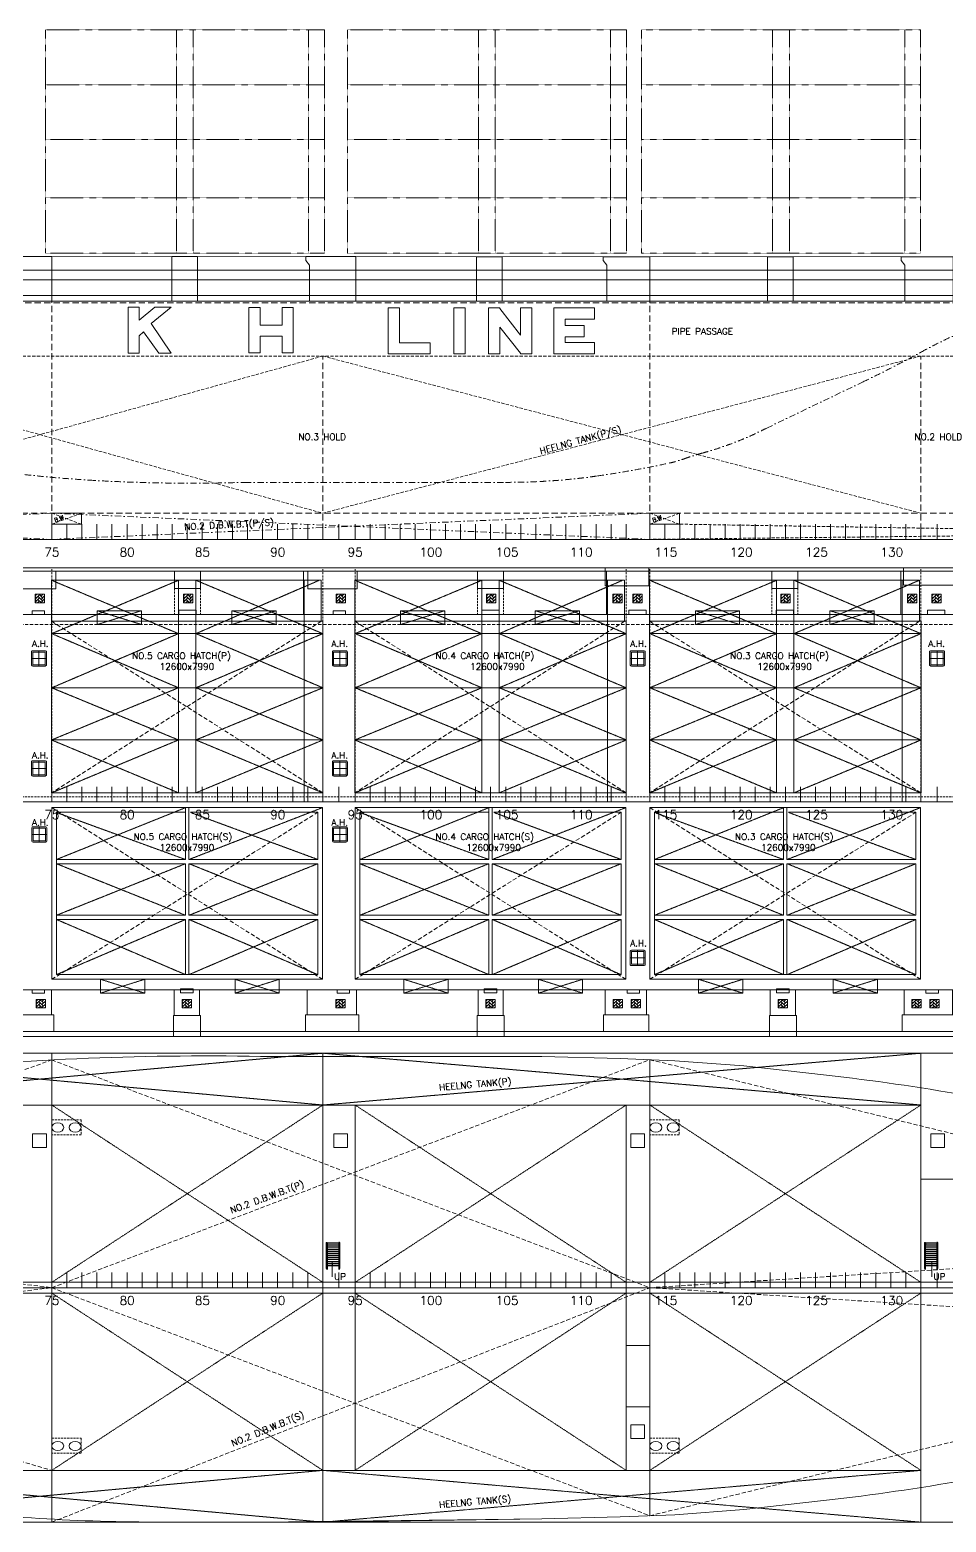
# Model space of a CAD drawing. Header units: inches. Extents: x -1413543 to -1222802, y -662286 to -549720.
# Drawn here: x -1337567 to -1282236, y -662286 to -572161 of the extents above; entities that cross this region are included whole.
import ezdxf

# ---------------------------------------------------------------- set-up
doc = ezdxf.new("R2010")
doc.units = ezdxf.units.IN
doc.header["$MEASUREMENT"] = 0
for name, pattern in [('CENTER', [2, 1.25, -0.25, 0.25, -0.25]), ('CENTER2', [1.125, 0.75, -0.125, 0.125, -0.125]), ('DASHDOTX2', [50.8, 25.4, -12.7, 0, -12.7]), ('HIDDEN', [0.375, 0.25, -0.125]), ('HIDDENX2', [19.05, 12.7, -6.35])]:
    doc.linetypes.add(name, pattern=pattern)
doc.layers.get('0').update_dxf_attribs({"color": 1, "lineweight": 20})
doc.layers.add('LADDER', color=2, linetype='Continuous')
doc.styles.add('Romans', font='romans.shx', dxfattribs={"width": 0.8})
doc.styles.get("Standard").update_dxf_attribs({"font": 'arial.ttf'})
doc.dimstyles.new('Base Scale 1-300.1', dxfattribs={"dimscale": 300, "dimtxt": 2, "dimasz": 2, "dimexe": 1, "dimexo": 1, "dimgap": 0.7, "dimtad": 1, "dimdec": 0, "dimzin": 0, "dimdsep": 46, "dimtxsty": 'Romans', "dimcen": 0, "dimclrd": 256, "dimclre": 256, "dimclrt": 104, "dimadec": 0, "dimazin": 0, "dimtfac": 1, "dimtdec": 0, "dimtmove": 0, "dimatfit": 3, "dimfxl": 0, "dimtolj": 1, "dimtzin": 0, "dimlwd": -1, "dimlwe": -1, "dimarcsym": 0})

# ---------------------------------------------------------------- blocks, each defined once
blk = doc.blocks.new('frame23')
at = {"color": 0, "ltscale": 10}
for points in [[(394391, -60802), (394391, -60098)], [(395091, -60802), (395091, -60098)], [(395791, -60802), (395791, -60098)], [(396491, -60802), (396491, -60098)], [(397191, -60802), (397191, -60098)], [(397891, -60802), (397891, -60098)], [(398591, -60802), (398591, -60098)], [(399291, -60802), (399291, -60098)], [(399991, -60802), (399991, -60098)], [(400691, -60802), (400691, -60098)], [(401391, -60802), (401391, -60098)], [(402091, -60802), (402091, -60098)], [(402791, -60802), (402791, -60098)], [(403491, -60802), (403491, -60098)], [(404191, -60802), (404191, -60098)], [(404891, -60802), (404891, -60098)], [(405591, -60802), (405591, -60098)], [(406291, -60802), (406291, -60098)], [(406991, -60802), (406991, -60098)], [(407741, -60802), (407741, -60098)], [(408491, -60802), (408491, -60098)], [(409191, -60802), (409191, -60098)], [(409891, -60802), (409891, -60098)], [(410591, -60802), (410591, -60098)], [(411291, -60802), (411291, -60098)], [(411991, -60802), (411991, -60098)], [(412691, -60802), (412691, -60098)], [(413391, -60802), (413391, -60098)], [(414091, -60802), (414091, -60098)], [(414791, -60802), (414791, -60098)], [(415491, -60802), (415491, -60098)], [(416191, -60802), (416191, -60098)], [(416891, -60802), (416891, -60098)], [(417591, -60802), (417591, -60098)], [(418291, -60802), (418291, -60098)], [(418991, -60802), (418991, -60098)], [(419691, -60802), (419691, -60098)], [(420391, -60802), (420391, -60098)], [(421091, -60802), (421091, -60098)], [(422191, -60802), (422191, -60098)], [(422891, -60802), (422891, -60098)], [(423591, -60802), (423591, -60098)], [(424291, -60802), (424291, -60098)], [(424991, -60802), (424991, -60098)], [(425691, -60802), (425691, -60098)], [(426391, -60802), (426391, -60098)], [(427091, -60802), (427091, -60098)], [(427791, -60802), (427791, -60098)], [(428491, -60802), (428491, -60098)], [(429191, -60802), (429191, -60098)], [(429891, -60802), (429891, -60098)], [(430591, -60802), (430591, -60098)], [(431291, -60802), (431291, -60098)], [(431991, -60802), (431991, -60098)], [(432691, -60802), (432691, -60098)], [(433391, -60802), (433391, -60098)], [(434091, -60802), (434091, -60098)], [(434791, -60802), (434791, -60098)], [(435541, -60802), (435541, -60098)]]:
    blk.add_lwpolyline(points, dxfattribs=at)
at = {"color": 0}
blk.add_lwpolyline([(334889, -60802), (479991, -60802)], dxfattribs=at)
at = {"color": 0, "ltscale": 10, "char_height": 409.8, "attachment_point": 1}
for s, width, insert in [('\\pt819.59;{\\Fromans|c0;75}', 409.8, (394045, -61192)), ('\\pt819.59;{\\Fromans|c0;80}', 409.8, (397545, -61192)), ('\\pt819.59;{\\Fromans|c0;85}', 409.8, (401045, -61192)), ('\\pt819.59;{\\Fromans|c0;90}', 409.8, (404545, -61192)), ('\\pt819.59;{\\Fromans|c0;95}', 409.8, (408145, -61192)), ('\\pt819.59;{\\Fromans|c0;100}', 409.8, (411487, -61192)), ('\\pt819.59;{\\Fromans|c0;105}', 409.8, (415033, -61192)), ('\\pt819.59;{\\Fromans|c0;110}', 659.67, (418475, -61192)), ('\\pt819.59;{\\Fromans|c0;115}', 680.37, (422415, -61192)), ('\\pt819.59;{\\Fromans|c0;120}', 762.37, (425914, -61192)), ('\\pt819.59;{\\Fromans|c0;125}', 762.37, (429414, -61192)), ('\\pt819.59;{\\Fromans|c0;130}', 762.37, (432914, -61192))]:
    blk.add_mtext_dynamic_manual_height_columns(s, width=width, gutter_width=12.5, heights=[0], dxfattribs=dict(at, insert=insert))
blk = doc.blocks.new('A.H')
at = {"color": 0, "ltscale": 30}
blk.add_lwpolyline([(576096, -106570), (576668, -106570, -0.414214), (576731, -106633), (576731, -107217, -0.414214), (576668, -107280), (576096, -107280, -0.414214), (576033, -107217), (576033, -106633, -0.414214)], format="xyb", close=True, dxfattribs=at)
for points in [[(576033, -106925), (576731, -106925)], [(576382, -106570), (576382, -107280)]]:
    blk.add_lwpolyline(points, dxfattribs=at)
blk.add_lwpolyline([(576092, -106629), (576672, -106629), (576672, -107221), (576092, -107221)], close=True, dxfattribs=at)
blk = doc.blocks.new('la')
at = {"layer": 'LADDER', "color": 0}
for p, q in [((603666, -140325, 3270), (603666, -141543, 1014)), ((603666, -140325, 3270), (603698, -140325, 3270)), ((603698, -140325, 3270), (603698, -141543, 197)), ((604266, -140362, 3270), (603698, -140362, 3270)), ((604266, -140362, 3270), (603698, -140362, 3270)), ((604266, -140458, 3270), (603698, -140458, 3270)), ((604266, -140553, 4326), (603698, -140553, 4326)), ((604266, -140648, 4326), (603698, -140648, 4326)), ((604266, -140744, 3270), (603698, -140744, 3270)), ((604266, -141543, 1014), (604266, -140325, 3270)), ((604266, -140325, 3270), (604298, -140325, 3270)), ((604298, -141543, 1014), (604298, -140325, 3270)), ((604266, -140839, 3270), (603698, -140839, 3270)), ((604266, -140934, 1733), (603698, -140934, 1733)), ((604266, -141030, 3270), (603698, -141030, 3270)), ((604266, -141125, 3270), (603698, -141125, 3270)), ((604266, -141220, 5580), (603698, -141220, 5580)), ((604266, -141316, 5871), (603698, -141316, 5871)), ((604266, -141411, 5871), (603698, -141411, 5871)), ((603666, -141543, 1014), (603698, -141543, 1014)), ((604266, -141543, 1014), (604298, -141543, 1014))]:
    blk.add_line(p, q, dxfattribs=at)
at = {"layer": 'LADDER', "color": 0, "lineweight": 20}
for p, q in [((603668, -141481, 3270), (603668, -140428, 3270)), ((603696, -141481, 3270), (603695, -140428, 3270)), ((604268, -141481, 3270), (604268, -140428, 3270)), ((604295, -141481, 3270), (604296, -140428, 3270))]:
    blk.add_line(p, q, dxfattribs=at)
at = {"layer": 'LADDER', "color": 0, "linetype": 'CENTER', "ltscale": 0.5}
for p, q in [((603682, -140415, 3270), (603682, -141509, 3270)), ((604282, -140415, 3270), (604282, -141509, 3270))]:
    blk.add_line(p, q, dxfattribs=at)
at = {"layer": 'LADDER', "color": 0}
for points, elevation in [([(603687, -140332), (603713, -140332), (603713, -140408), (603687, -140408)], 3270), ([(603698, -140346), (603703, -140346), (603703, -140393), (603698, -140393)], 3270), ([(604276, -140332), (604251, -140332), (604251, -140408), (604276, -140408)], 3270), ([(604266, -140346), (604261, -140346), (604261, -140393), (604266, -140393)], 3270), ([(603707, -141482), (603698, -141482), (603698, -141588), (603707, -141588)], 1014), ([(604257, -141482), (604266, -141482), (604266, -141588), (604257, -141588)], 1014)]:
    blk.add_lwpolyline(points, close=True, dxfattribs=dict(at, elevation=elevation))
at = {"layer": 'LADDER', "color": 0, "linetype": 'HIDDEN', "ltscale": 0.5}
for centre in [(603682, -140999, 3270), (604282, -140999, 3270)]:
    blk.add_circle(centre, 13.6, dxfattribs=at)
at = {"layer": 'LADDER', "color": 0, "lineweight": 20}
for centre, start, end in [((603682, -140428, 3270), 0, 180.00311), ((604282, -140428, 3270), 359.99689, 180), ((603682, -141481, 3270), 179.99437, 359.99437), ((604282, -141481, 3270), 180.00563, 0.00563)]:
    blk.add_arc(centre, 13.6, start, end, dxfattribs=at)
at = {"layer": 'LADDER', "color": 0, "linetype": 'HIDDEN', "ltscale": 0.5}
for centre, start, end in [((603682, -140428, 3270), 180.00087, 354.11477), ((604282, -140428, 3270), 185.88523, 359.99913), ((603682, -141479, 3270), 5.88523, 179.99913), ((604282, -141479, 3270), 0.00087, 174.11477)]:
    blk.add_arc(centre, 13.6, start, end, dxfattribs=at)

msp = doc.modelspace()

# ---------------------------------------------------------------- hatches: boundary and pattern name
at = {"ltscale": 30}
h = msp.add_hatch(dxfattribs=at)
h.set_pattern_fill('AR-HBONE', color=0, scale=1.297565)
h.set_pattern_definition([(45, (-2075938.2, -446402.82), (2e-14, 186.439404), [395.4977, -131.83257]), (135, (-2075844.99, -446309.6), (2e-14, 186.439404), [395.4977, -131.83257])])
h.paths.add_polyline_path([(-1336681, -606251), (-1337246, -606251), (-1337246, -606760), (-1336681, -606760)])
h = msp.add_hatch(dxfattribs=at)
h.set_pattern_fill('AR-HBONE', color=0, scale=1.297565)
h.set_pattern_definition([(45, (-2066982.22, -446402.82), (2e-14, 186.439404), [395.4977, -131.83257]), (135, (-2066889, -446309.6), (2e-14, 186.439404), [395.4977, -131.83257])])
h.paths.add_polyline_path([(-1327725, -606251), (-1328290, -606251), (-1328290, -606760), (-1327725, -606760)])
h = msp.add_hatch(dxfattribs=at)
h.set_pattern_fill('AR-HBONE', color=0, scale=1.297565)
h.set_pattern_definition([(45, (-2057766.48, -446402.82), (2e-14, 186.439404), [395.4977, -131.83257]), (135, (-2057673.26, -446309.6), (2e-14, 186.439404), [395.4977, -131.83257])])
h.paths.add_polyline_path([(-1318509, -606251), (-1319074, -606251), (-1319074, -606760), (-1318509, -606760)])
h = msp.add_hatch(dxfattribs=at)
h.set_pattern_fill('AR-HBONE', color=0, scale=1.297565)
h.set_pattern_definition([(45, (-2048686.56, -446402.82), (2e-14, 186.439404), [395.4977, -131.83257]), (135, (-2048593.34, -446309.6), (2e-14, 186.439404), [395.4977, -131.83257])])
h.paths.add_polyline_path([(-1309429, -606251), (-1309994, -606251), (-1309994, -606760), (-1309429, -606760)])
h = msp.add_hatch(dxfattribs=at)
h.set_pattern_fill('AR-HBONE', color=0, scale=1.297565)
h.set_pattern_definition([(45, (-2041048.63, -446402.82), (2e-14, 186.439404), [395.4977, -131.83257]), (135, (-2040955.41, -446309.6), (2e-14, 186.439404), [395.4977, -131.83257])])
h.paths.add_polyline_path([(-1301791, -606251), (-1302356, -606251), (-1302356, -606760), (-1301791, -606760)])
h = msp.add_hatch(dxfattribs=at)
h.set_pattern_fill('AR-HBONE', color=0, scale=1.297565)
h.set_pattern_definition([(45, (-2039841.35, -446402.82), (2e-14, 186.439404), [395.4977, -131.83257]), (135, (-2039748.13, -446309.6), (2e-14, 186.439404), [395.4977, -131.83257])])
h.paths.add_polyline_path([(-1300584, -606251), (-1301149, -606251), (-1301149, -606760), (-1300584, -606760)])
h = msp.add_hatch(dxfattribs=at)
h.set_pattern_fill('AR-HBONE', color=0, scale=1.297565)
h.set_pattern_definition([(45, (-2030909.93, -446402.82), (2e-14, 186.439404), [395.4977, -131.83257]), (135, (-2030816.7, -446309.6), (2e-14, 186.439404), [395.4977, -131.83257])])
h.paths.add_polyline_path([(-1291652, -606251), (-1292217, -606251), (-1292217, -606760), (-1291652, -606760)])
h = msp.add_hatch(dxfattribs=at)
h.set_pattern_fill('AR-HBONE', color=0, scale=1.297565)
h.set_pattern_definition([(45, (-2023272, -446402.82), (2e-14, 186.439404), [395.4977, -131.83257]), (135, (-2023178.78, -446309.6), (2e-14, 186.439404), [395.4977, -131.83257])])
h.paths.add_polyline_path([(-1284014, -606251), (-1284579, -606251), (-1284579, -606760), (-1284014, -606760)])
h = msp.add_hatch(dxfattribs=at)
h.set_pattern_fill('AR-HBONE', color=0, scale=1.297565)
h.set_pattern_definition([(45, (-2021796.62, -446402.82), (2e-14, 186.439404), [395.4977, -131.83257]), (135, (-2021703.4, -446309.6), (2e-14, 186.439404), [395.4977, -131.83257])])
h.paths.add_polyline_path([(-1282539, -606251), (-1283104, -606251), (-1283104, -606760), (-1282539, -606760)])
h = msp.add_hatch(dxfattribs=at)
h.set_pattern_fill('AR-HBONE', color=0, scale=1.297565)
h.set_pattern_definition([(45, (-2075884.71, -470873.06), (2e-14, 186.439404), [395.4977, -131.83257]), (135, (-2075791.49, -470779.84), (2e-14, 186.439404), [395.4977, -131.83257])])
h.paths.add_polyline_path([(-1336627, -630721), (-1337192, -630721), (-1337192, -631230), (-1336627, -631230)])
h = msp.add_hatch(dxfattribs=at)
h.set_pattern_fill('AR-HBONE', color=0, scale=1.297565)
h.set_pattern_definition([(45, (-2067067.57, -470873.06), (2e-14, 186.439404), [395.4977, -131.83257]), (135, (-2066974.35, -470779.84), (2e-14, 186.439404), [395.4977, -131.83257])])
h.paths.add_polyline_path([(-1327810, -630721), (-1328375, -630721), (-1328375, -631230), (-1327810, -631230)])
h = msp.add_hatch(dxfattribs=at)
h.set_pattern_fill('AR-HBONE', color=0, scale=1.297565)
h.set_pattern_definition([(45, (-2057783.51, -470873.06), (2e-14, 186.439404), [395.4977, -131.83257]), (135, (-2057690.29, -470779.84), (2e-14, 186.439404), [395.4977, -131.83257])])
h.paths.add_polyline_path([(-1318526, -630721), (-1319091, -630721), (-1319091, -631230), (-1318526, -631230)])
h = msp.add_hatch(dxfattribs=at)
h.set_pattern_fill('AR-HBONE', color=0, scale=1.297565)
h.set_pattern_definition([(45, (-2048724.17, -470873.06), (2e-14, 186.439404), [395.4977, -131.83257]), (135, (-2048630.95, -470779.84), (2e-14, 186.439404), [395.4977, -131.83257])])
h.paths.add_polyline_path([(-1309467, -630721), (-1310032, -630721), (-1310032, -631230), (-1309467, -631230)])
h = msp.add_hatch(dxfattribs=at)
h.set_pattern_fill('AR-HBONE', color=0, scale=1.297565)
h.set_pattern_definition([(45, (-2041037.02, -470873.06), (2e-14, 186.439404), [395.4977, -131.83257]), (135, (-2040943.8, -470779.84), (2e-14, 186.439404), [395.4977, -131.83257])])
h.paths.add_polyline_path([(-1301779, -630721), (-1302344, -630721), (-1302344, -631230), (-1301779, -631230)])
h = msp.add_hatch(dxfattribs=at)
h.set_pattern_fill('AR-HBONE', color=0, scale=1.297565)
h.set_pattern_definition([(45, (-2039951.29, -470873.06), (2e-14, 186.439404), [395.4977, -131.83257]), (135, (-2039858.07, -470779.84), (2e-14, 186.439404), [395.4977, -131.83257])])
h.paths.add_polyline_path([(-1300694, -630721), (-1301259, -630721), (-1301259, -631230), (-1300694, -631230)])
h = msp.add_hatch(dxfattribs=at)
h.set_pattern_fill('AR-HBONE', color=0, scale=1.297565)
h.set_pattern_definition([(45, (-2031077.32, -470873.06), (2e-14, 186.439404), [395.4977, -131.83257]), (135, (-2030984.1, -470779.84), (2e-14, 186.439404), [395.4977, -131.83257])])
h.paths.add_polyline_path([(-1291820, -630721), (-1292385, -630721), (-1292385, -631230), (-1291820, -631230)])
h = msp.add_hatch(dxfattribs=at)
h.set_pattern_fill('AR-HBONE', color=0, scale=1.297565)
h.set_pattern_definition([(45, (-2022996.96, -470873.06), (2e-14, 186.439404), [395.4977, -131.83257]), (135, (-2022903.74, -470779.84), (2e-14, 186.439404), [395.4977, -131.83257])])
h.paths.add_polyline_path([(-1283739, -630721), (-1284304, -630721), (-1284304, -631230), (-1283739, -631230)])
h = msp.add_hatch(dxfattribs=at)
h.set_pattern_fill('AR-HBONE', color=0, scale=1.297565)
h.set_pattern_definition([(45, (-2021911.22, -470873.06), (2e-14, 186.439404), [395.4977, -131.83257]), (135, (-2021818, -470779.84), (2e-14, 186.439404), [395.4977, -131.83257])])
h.paths.add_polyline_path([(-1282654, -630721), (-1283219, -630721), (-1283219, -631230), (-1282654, -631230)])

# ---------------------------------------------------------------- linework, layer by layer
at = {"color": 0, "linetype": 'CENTER', "ltscale": 10}
for points in [[(-1319779, -585657), (-1319779, -572161), (-1336630, -572161), (-1336630, -585657)], [(-1301542, -585657), (-1301542, -572161), (-1318393, -572161), (-1318393, -585657)], [(-1283783, -585657), (-1283783, -572161), (-1300634, -572161), (-1300634, -585657)]]:
    msp.add_lwpolyline(points, close=True, dxfattribs=at)
for points in [[(-1328714, -585657), (-1328714, -572161)], [(-1327697, -585657), (-1327697, -572161)], [(-1320735, -585657), (-1320735, -572161)], [(-1310476, -585657), (-1310476, -572161)], [(-1309460, -585657), (-1309460, -572161)], [(-1302497, -585657), (-1302497, -572161)], [(-1292717, -585657), (-1292717, -572161)], [(-1291700, -585657), (-1291700, -572161)], [(-1284738, -585657), (-1284738, -572161)], [(-1319779, -575488), (-1336630, -575488)], [(-1301542, -575488), (-1318393, -575488)], [(-1283783, -575488), (-1300634, -575488)], [(-1336630, -578778), (-1319779, -578778)], [(-1318393, -578778), (-1301542, -578778)], [(-1300634, -578778), (-1283783, -578778)], [(-1336630, -582316), (-1319779, -582316)], [(-1318393, -582316), (-1301542, -582316)], [(-1300634, -582316), (-1283783, -582316)]]:
    msp.add_lwpolyline(points, dxfattribs=at)
at = {"color": 0, "ltscale": 30}
for points in [[(-1258257, -585874), (-1246178, -582008), (-1238298, -581661), (-1236850, -580452), (-1227781, -580021), (-1231714, -586072, 0.010628), (-1232902, -587987, 0.082472), (-1233451, -589405, 0.016764), (-1233617, -590364), (-1233617, -592654, 0.197986), (-1233425, -593118, 0.074073), (-1232759, -593616, 0.077283), (-1231284, -594136, -0.011336), (-1229913, -594424, -0.102839), (-1228549, -595058, -0.139936), (-1227921, -595878, -0.086245), (-1227758, -596675, -0.07972), (-1227985, -598432, -0.032209), (-1228422, -599624, -0.10025), (-1229488, -601129, -0.047003), (-1230655, -602036, -0.137496), (-1233617, -602931), (-1394703, -602931)], [(-1370847, -587253), (-1275630, -587253), (-1274494, -586679), (-1274493, -586158, -0.393216), (-1274194, -585870), (-1258257, -585874)], [(-1246088, -631376), (-1258070, -631995), (-1261636, -632537), (-1264864, -632947), (-1264991, -632947), (-1383635, -632947, -0.029943), (-1393912, -631927, -0.028919), (-1400690, -630435), (-1408334, -628283), (-1408334, -618760), (-1408334, -609013), (-1406184, -608395, -0.013344), (-1398638, -606441, -0.021418), (-1391487, -605111, -0.033683), (-1385391, -604660), (-1264991, -604660), (-1261636, -605071), (-1258070, -605612), (-1246088, -606232)], [(-1372850, -618760), (-1372850, -607873, -0.414214), (-1372456, -607479), (-1372363, -607479), (-1265864, -607479, -0.414214), (-1265470, -607873), (-1265470, -611383, 0.414214), (-1264048, -612805), (-1248227, -612805, -0.414214), (-1247833, -613199), (-1247833, -617495), (-1247745, -618001), (-1247745, -618804)], [(-1372850, -618760), (-1372850, -629735, 0.414214), (-1372456, -630129), (-1265864, -630129, 0.414214), (-1265470, -629735), (-1265470, -626224, -0.414214), (-1264048, -624803), (-1248227, -624803, 0.414214), (-1247833, -624408), (-1247833, -620113), (-1247745, -619607), (-1247745, -618804)], [(-1394703, -646929), (-1388684, -645877, 0.014077), (-1385348, -645197, 0.004003), (-1378713, -643592, 0.042004), (-1375014, -642328), (-1373317, -642328), (-1369565, -641166, 0.006051), (-1359148, -637802, -0.037092), (-1353207, -636284, -0.00988), (-1345783, -635113, -0.030482), (-1323640, -634157, -0.484955)], [(-1323640, -634157), (-1306650, -634157), (-1301927, -634281), (-1298615, -634417), (-1294455, -634737), (-1289460, -635293, -0.016501), (-1281132, -636499, -0.018587), (-1269506, -639026, -0.005369), (-1265444, -640115, -0.005369)], [(-1394703, -649322), (-1388684, -650374, -0.014077), (-1385348, -651054, -0.004003), (-1378713, -652660, -0.042004), (-1375014, -653924), (-1373317, -653924), (-1369565, -655085, -0.006051), (-1359148, -658449, 0.037092), (-1353207, -659968, 0.00988), (-1345783, -661138, 0.034761), (-1330978, -662269, 0.484955)], [(-1323649, -662286), (-1306650, -662094), (-1301927, -661970), (-1298615, -661834), (-1294455, -661514), (-1289460, -660958, 0.016501), (-1281132, -659752, 0.018587), (-1269506, -657225, 0.005369), (-1265444, -656137, 0.005369)], [(-1319876, -662286), (-1306650, -662094), (-1301927, -661970), (-1298615, -661834), (-1294455, -661514), (-1289460, -660958, 0.016501), (-1281132, -659752, 0.018587), (-1269506, -657225, 0.005369), (-1265444, -656137, 0.005369)]]:
    msp.add_lwpolyline(points, format="xyb", dxfattribs=at)
for points in [[(-1373520, -586678), (-1274494, -586679)], [(-1372179, -585843), (-1258257, -585874)], [(-1336245, -588544), (-1336244, -585853), (-1338952, -585852), (-1338952, -586092), (-1338730, -586373), (-1338730, -588544)], [(-1317876, -588544), (-1317876, -585858), (-1320895, -585857), (-1320895, -586092), (-1320672, -586373), (-1320672, -588544)], [(-1300130, -588544), (-1300129, -585863), (-1302949, -585862), (-1302949, -586092), (-1302726, -586373), (-1302726, -588544)], [(-1281817, -588544), (-1281816, -585863), (-1284950, -585862), (-1284950, -586092), (-1284728, -586373), (-1284728, -588544)], [(-1370313, -588544), (-1371321, -588195), (-1276552, -588195), (-1277197, -588544), (-1370313, -588544)], [(-1331624, -588902), (-1331624, -591695), (-1330958, -591695), (-1330958, -590650), (-1330709, -590393), (-1329779, -591695), (-1329028, -591695), (-1330235, -589904), (-1329028, -588903), (-1330025, -588903), (-1330958, -589694), (-1330958, -588902), (-1331624, -588902)], [(-1321049, -607479), (-1321049, -604843)], [(-1302753, -607479), (-1302753, -604843)], [(-1284977, -607479), (-1284977, -604843)], [(-1410223, -618787), (-1225777, -618787)], [(-1410223, -618787), (-1225787, -618787)], [(-1328165, -622268), (-1328165, -619134)], [(-1327962, -622268), (-1327962, -619134)], [(-1309848, -622268), (-1309848, -619134)], [(-1309645, -622268), (-1309645, -619134)], [(-1292051, -622268), (-1292051, -619134)], [(-1291848, -622268), (-1291848, -619134)], [(-1320175, -625887), (-1320175, -629221), (-1335964, -629221), (-1335964, -619414), (-1328165, -619414)], [(-1327867, -619414), (-1320175, -619414), (-1320175, -622268)], [(-1301858, -625887), (-1301858, -629221), (-1317647, -629221), (-1317647, -619414), (-1309848, -619414)], [(-1309550, -619414), (-1301858, -619414), (-1301858, -622268)], [(-1284061, -625887), (-1284061, -629221), (-1299850, -629221), (-1299850, -619414), (-1292051, -619414)], [(-1291752, -619414), (-1284061, -619414), (-1284061, -622268)], [(-1335964, -622268), (-1328165, -622268)], [(-1335964, -622519), (-1328165, -622519)], [(-1328165, -625637), (-1328165, -622519)], [(-1327962, -622268), (-1320175, -622268)], [(-1327962, -622519), (-1320175, -622519)], [(-1327962, -625637), (-1327962, -622519)], [(-1320175, -622519), (-1320175, -625637)], [(-1317647, -622268), (-1309848, -622268)], [(-1317647, -622519), (-1309848, -622519)], [(-1309848, -625637), (-1309848, -622519)], [(-1309645, -622268), (-1301858, -622268)], [(-1309645, -622519), (-1301858, -622519)], [(-1309645, -625637), (-1309645, -622519)], [(-1301858, -622519), (-1301858, -625637)], [(-1299850, -622268), (-1292051, -622268)], [(-1299850, -622519), (-1292051, -622519)], [(-1292051, -625637), (-1292051, -622519)], [(-1291848, -622268), (-1284061, -622268)], [(-1291848, -622519), (-1284061, -622519)], [(-1291848, -625637), (-1291848, -622519)], [(-1284061, -622519), (-1284061, -625637)], [(-1335964, -625637), (-1328165, -625637)], [(-1335964, -625887), (-1328165, -625887)], [(-1328165, -629221), (-1328165, -625887)], [(-1327962, -625637), (-1320175, -625637)], [(-1327962, -625887), (-1320175, -625887)], [(-1327962, -629221), (-1327962, -625887)], [(-1317647, -625637), (-1309848, -625637)], [(-1317647, -625887), (-1309848, -625887)], [(-1309848, -629221), (-1309848, -625887)], [(-1309645, -625637), (-1301858, -625637)], [(-1309645, -625887), (-1301858, -625887)], [(-1309645, -629221), (-1309645, -625887)], [(-1299850, -625637), (-1292051, -625637)], [(-1299850, -625887), (-1292051, -625887)], [(-1292051, -629221), (-1292051, -625887)], [(-1291848, -625637), (-1284061, -625637)], [(-1291848, -625887), (-1284061, -625887)], [(-1291848, -629221), (-1291848, -625887)], [(-1328845, -631678), (-1328845, -630129)], [(-1327325, -631678), (-1327325, -630129)], [(-1310501, -631678), (-1310501, -630129)], [(-1308982, -631678), (-1308982, -630129)], [(-1292854, -631678), (-1292854, -630129)], [(-1291335, -631678), (-1291335, -630129)], [(-1376159, -632650), (-1373090, -632650), (-1373090, -631662), (-1372359, -631662), (-1372359, -632650), (-1274450, -632650), (-1274450, -631538), (-1272818, -631538), (-1272818, -632632)], [(-1327269, -631678), (-1327269, -632947), (-1328900, -632947), (-1328900, -631678)], [(-1328900, -631678), (-1327269, -631678)], [(-1308926, -631678), (-1308926, -632947), (-1310557, -632947), (-1310557, -631678)], [(-1310557, -631678), (-1308926, -631678)], [(-1291279, -631678), (-1291279, -632947), (-1292910, -632947), (-1292910, -631678)], [(-1292910, -631678), (-1291279, -631678)], [(-1283761, -641575), (-1265444, -641575)], [(-1301559, -651622), (-1300130, -651622)], [(-1301559, -655326), (-1300130, -655326)], [(-1372359, -659158), (-1283761, -659158)]]:
    msp.add_lwpolyline(points, dxfattribs=at)
at = {"color": 0, "linetype": 'DASHDOTX2', "ltscale": 15}
msp.add_lwpolyline([(-1341648, -598493, 0.026307), (-1333969, -599357, 0.022761), (-1324586, -599489), (-1308854, -599489, 0.012229), (-1306767, -599438, 0.023644), (-1303284, -599102, 0.017109), (-1298940, -598322, 0.034042), (-1298067, -598071, -0.020984), (-1296972, -597725, 0.052995), (-1293073, -596212), (-1287239, -593414, 0.013982), (-1283610, -591547, -0.049288), (-1279188, -589653, -0.016741), (-1269503, -586944, 0.019058), (-1266321, -586038, 0.211588), (-1266136, -585872, -1.387479)], format="xyb", dxfattribs=at)
at = {"color": 0, "ltscale": 30}
for points in [[(-1328986, -588544), (-1328986, -585855), (-1327437, -585855), (-1327437, -588544)], [(-1310600, -588544), (-1310600, -585860), (-1309052, -585860), (-1309052, -588544)], [(-1293016, -588544), (-1293016, -585865), (-1291468, -585865), (-1291468, -588544)], [(-1323661, -590669), (-1322336, -590669), (-1322336, -591673), (-1321663, -591673), (-1321663, -588921), (-1322336, -588921), (-1322336, -589997), (-1323661, -589997), (-1323661, -588921), (-1324334, -588921), (-1324334, -591673), (-1323661, -591673)], [(-1315938, -591721), (-1315938, -591721), (-1313389, -591721), (-1313389, -591060), (-1315254, -591060), (-1315254, -588952), (-1315938, -588952), (-1315938, -591721)], [(-1311273, -591721), (-1311273, -588952), (-1311957, -588952), (-1311957, -591721), (-1311957, -591721)], [(-1309191, -590107), (-1307941, -591695), (-1307941, -591695), (-1307941, -591721), (-1307941, -591721), (-1307257, -591721), (-1307257, -588952), (-1307941, -588952), (-1307941, -590593), (-1309191, -588999), (-1309191, -588952), (-1309875, -588952), (-1309875, -591721), (-1309875, -591721), (-1309191, -591721)], [(-1305244, -589636), (-1305244, -590015), (-1304086, -590015), (-1304086, -590699), (-1304086, -590699), (-1305244, -590699), (-1305244, -591037), (-1303476, -591037), (-1303476, -591037), (-1303476, -591721), (-1305244, -591721), (-1305927, -591721), (-1305927, -591721), (-1305927, -588952), (-1305244, -588952), (-1303476, -588952), (-1303476, -589636), (-1303476, -589636)], [(-1336245, -601352), (-1334443, -601352), (-1334443, -602017), (-1336245, -602017)], [(-1300130, -601352), (-1298328, -601352), (-1298328, -602017), (-1300130, -602017)], [(-1302819, -604660), (-1300192, -604660), (-1300192, -605746), (-1302819, -605746)], [(-1281756, -604660), (-1284806, -604660), (-1284806, -605695), (-1281756, -605695)], [(-1338977, -604843), (-1336001, -604843), (-1336001, -605914), (-1338977, -605914)], [(-1336255, -607872), (-1319968, -607873), (-1319968, -605403), (-1336255, -605403)], [(-1328835, -604843), (-1327261, -604843), (-1327261, -605898), (-1328835, -605898)], [(-1320782, -604843), (-1317807, -604843), (-1317807, -605914), (-1320782, -605914)], [(-1317938, -607872), (-1301651, -607873), (-1301651, -605403), (-1317938, -605403)], [(-1310539, -604843), (-1308965, -604843), (-1308965, -605898), (-1310539, -605898)], [(-1300141, -607872), (-1283853, -607873), (-1283853, -605403), (-1300141, -605403)], [(-1292762, -604843), (-1291188, -604843), (-1291188, -605898), (-1292762, -605898)], [(-1337246, -606251), (-1336681, -606251), (-1336681, -606760), (-1337246, -606760)], [(-1328290, -606251), (-1327725, -606251), (-1327725, -606760), (-1328290, -606760)], [(-1319074, -606251), (-1318509, -606251), (-1318509, -606760), (-1319074, -606760)], [(-1309994, -606251), (-1309429, -606251), (-1309429, -606760), (-1309994, -606760)], [(-1302356, -606251), (-1301791, -606251), (-1301791, -606760), (-1302356, -606760)], [(-1301149, -606251), (-1300584, -606251), (-1300584, -606760), (-1301149, -606760)], [(-1292217, -606251), (-1291652, -606251), (-1291652, -606760), (-1292217, -606760)], [(-1284579, -606251), (-1284014, -606251), (-1284014, -606760), (-1284579, -606760)], [(-1283104, -606251), (-1282539, -606251), (-1282539, -606760), (-1283104, -606760)], [(-1337431, -607479), (-1336682, -607479), (-1336682, -607241), (-1337431, -607241)], [(-1333496, -608075), (-1330827, -608075), (-1330827, -607242), (-1333496, -607242)], [(-1328573, -607479), (-1327522, -607479), (-1327522, -607209), (-1328573, -607209)], [(-1325367, -608075), (-1322698, -608075), (-1322698, -607242), (-1325367, -607242)], [(-1319259, -607479), (-1318510, -607479), (-1318510, -607241), (-1319259, -607241)], [(-1315179, -608075), (-1312510, -608075), (-1312510, -607242), (-1315179, -607242)], [(-1310278, -607479), (-1309226, -607479), (-1309226, -607209), (-1310278, -607209)], [(-1307050, -608075), (-1304381, -608075), (-1304381, -607242), (-1307050, -607242)], [(-1301392, -607479), (-1300341, -607479), (-1300341, -607209), (-1301392, -607209)], [(-1297381, -608075), (-1294712, -608075), (-1294712, -607242), (-1297381, -607242)], [(-1292501, -607479), (-1291450, -607479), (-1291450, -607209), (-1292501, -607209)], [(-1289252, -608075), (-1286584, -608075), (-1286584, -607242), (-1289252, -607242)], [(-1283362, -607479), (-1282311, -607479), (-1282311, -607209), (-1283362, -607209)], [(-1336255, -607873), (-1319866, -607873), (-1319866, -618241), (-1336255, -618241)], [(-1317938, -607873), (-1301549, -607873), (-1301549, -618241), (-1317938, -618241)], [(-1300140, -607873), (-1283751, -607873), (-1283751, -618241), (-1300140, -618241)], [(-1336245, -619134), (-1319895, -619134), (-1319895, -629502), (-1336245, -629502)], [(-1317927, -619134), (-1301578, -619134), (-1301578, -629502), (-1317927, -629502)], [(-1300130, -619134), (-1283781, -619134), (-1283781, -629502), (-1300130, -629502)], [(-1333301, -630334), (-1330632, -630334), (-1330632, -629502), (-1333301, -629502)], [(-1325172, -630334), (-1322503, -630334), (-1322503, -629502), (-1325172, -629502)], [(-1314984, -630334), (-1312315, -630334), (-1312315, -629502), (-1314984, -629502)], [(-1306855, -630334), (-1304186, -630334), (-1304186, -629502), (-1306855, -629502)], [(-1297186, -630334), (-1294517, -630334), (-1294517, -629502), (-1297186, -629502)], [(-1289057, -630334), (-1286389, -630334), (-1286389, -629502), (-1289057, -629502)], [(-1338752, -631657), (-1336263, -631657), (-1336263, -630129), (-1338752, -630129)], [(-1337433, -630129), (-1336677, -630129), (-1336677, -630336), (-1337433, -630336)], [(-1337192, -630721), (-1336627, -630721), (-1336627, -631230), (-1337192, -631230)], [(-1328480, -630071), (-1327705, -630071), (-1327705, -630323), (-1328480, -630323)], [(-1328375, -630721), (-1327810, -630721), (-1327810, -631230), (-1328375, -631230)], [(-1320826, -631657), (-1317848, -631657), (-1317848, -630129), (-1320826, -630129)], [(-1319091, -630721), (-1318526, -630721), (-1318526, -631230), (-1319091, -631230)], [(-1319018, -630129), (-1318262, -630129), (-1318262, -630336), (-1319018, -630336)], [(-1310136, -630071), (-1309362, -630071), (-1309362, -630323), (-1310136, -630323)], [(-1310032, -630721), (-1309467, -630721), (-1309467, -631230), (-1310032, -631230)], [(-1302819, -631657), (-1300330, -631657), (-1300330, -630129), (-1302819, -630129)], [(-1302344, -630721), (-1301779, -630721), (-1301779, -631230), (-1302344, -631230)], [(-1301500, -630129), (-1300744, -630129), (-1300744, -630336), (-1301500, -630336)], [(-1301259, -630721), (-1300694, -630721), (-1300694, -631230), (-1301259, -631230)], [(-1292490, -630071), (-1291715, -630071), (-1291715, -630323), (-1292490, -630323)], [(-1292385, -630721), (-1291820, -630721), (-1291820, -631230), (-1292385, -631230)], [(-1284779, -631657), (-1281857, -631657), (-1281857, -630129), (-1284779, -630129)], [(-1284304, -630721), (-1283739, -630721), (-1283739, -631230), (-1284304, -631230)], [(-1283460, -630129), (-1282704, -630129), (-1282704, -630336), (-1283460, -630336)], [(-1283219, -630721), (-1282654, -630721), (-1282654, -631230), (-1283219, -631230)], [(-1338856, -632650), (-1336121, -632650), (-1336121, -631657), (-1338856, -631657)], [(-1320930, -632650), (-1317706, -632650), (-1317706, -631657), (-1320930, -631657)], [(-1302923, -632650), (-1300187, -632650), (-1300187, -631657), (-1302923, -631657)], [(-1284883, -632650), (-1281715, -632650), (-1281715, -631657), (-1284883, -631657)], [(-1338856, -632650), (-1336084, -632650), (-1336084, -632650), (-1338856, -632650)], [(-1320930, -632650), (-1317669, -632650), (-1317669, -632650), (-1320930, -632650)], [(-1302923, -632650), (-1300151, -632650), (-1300151, -632650), (-1302923, -632650)], [(-1284883, -632650), (-1281679, -632650), (-1281679, -632650), (-1284883, -632650)], [(-1337397, -638825), (-1337397, -639663), (-1336568, -639663), (-1336568, -638825)], [(-1319216, -638825), (-1319216, -639663), (-1318387, -639663), (-1318387, -638825)], [(-1301284, -638825), (-1301284, -639663), (-1300455, -639663), (-1300455, -638825)], [(-1283161, -638825), (-1283161, -639663), (-1282332, -639663), (-1282332, -638825)], [(-1301284, -656402), (-1301284, -657240), (-1300455, -657240), (-1300455, -656402)]]:
    msp.add_lwpolyline(points, close=True, dxfattribs=at)
at = {"color": 0, "linetype": 'HIDDENX2', "ltscale": 30}
for points in [[(-1336245, -602931), (-1336245, -588423)], [(-1408148, -588655), (-1233228, -588655)], [(-1300130, -602931), (-1300130, -588544)], [(-1319876, -602931), (-1319876, -591865)], [(-1283761, -602931), (-1283761, -591865)], [(-1394703, -600996), (-1374680, -600996), (-1372359, -601352), (-1232058, -601352), (-1232058, -602682)]]:
    msp.add_lwpolyline(points, dxfattribs=at)
at = {"color": 0, "linetype": 'HIDDENX2', "ltscale": 15}
for points in [[(-1407857, -591827), (-1394780, -591827), (-1392416, -592282), (-1372018, -592282), (-1370284, -591865), (-1233617, -591865)], [(-1354042, -591865), (-1319876, -601352)], [(-1319876, -591865), (-1354042, -601352)], [(-1319876, -591865), (-1283761, -601352)], [(-1283761, -591865), (-1319876, -601352)], [(-1298311, -602016), (-1265444, -602546), (-1243749, -598033)], [(-1336245, -602017), (-1334443, -601352)], [(-1336245, -601352), (-1334443, -602017)], [(-1300130, -602017), (-1298328, -601352)], [(-1300130, -601352), (-1298328, -602017)], [(-1265444, -602546), (-1300130, -602931)]]:
    msp.add_lwpolyline(points, dxfattribs=at)
at = {"color": 0, "linetype": 'DASHDOTX2', "ltscale": 15}
for points in [[(-1372359, -601352), (-1336245, -602931)], [(-1336245, -601352), (-1372359, -602931)], [(-1336245, -601352), (-1300130, -602931)], [(-1300113, -601352), (-1336245, -602931)]]:
    msp.add_lwpolyline(points, dxfattribs=at)
at = {"color": 0, "linetype": 'HIDDENX2', "ltscale": 10}
for points in [[(-1336245, -618760), (-1336245, -604660)], [(-1319876, -618760), (-1319876, -604660)], [(-1317927, -618760), (-1317927, -604660)], [(-1301559, -618760), (-1301559, -604660)], [(-1300130, -618760), (-1300130, -604660)], [(-1283761, -618760), (-1283761, -604660)], [(-1264015, -618479), (-1372359, -618479)]]:
    msp.add_lwpolyline(points, dxfattribs=at)
at = {"color": 0, "linetype": 'CENTER2', "ltscale": 30}
for points in [[(-1372359, -604843), (-1266681, -604843)], [(-1336255, -605403), (-1328590, -608625)], [(-1336245, -608625), (-1328590, -605403)], [(-1328590, -618241), (-1328590, -605403), (-1327539, -605403), (-1327539, -618241)], [(-1327539, -608625), (-1320090, -605403)], [(-1327539, -605403), (-1319876, -608625)], [(-1320998, -618804), (-1320998, -605403)], [(-1317938, -605403), (-1310273, -608625)], [(-1317927, -608625), (-1310273, -605403)], [(-1310273, -618241), (-1310273, -605403), (-1309222, -605403), (-1309222, -618241)], [(-1309222, -608625), (-1301773, -605403)], [(-1309222, -605403), (-1301559, -608625)], [(-1302681, -618804), (-1302681, -605403)], [(-1300140, -605403), (-1292476, -608625)], [(-1300130, -608625), (-1292476, -605403)], [(-1292476, -618241), (-1292476, -605403), (-1291425, -605403), (-1291425, -618241)], [(-1291425, -608625), (-1283853, -605403)], [(-1291425, -605403), (-1283761, -608625)], [(-1284884, -618804), (-1284884, -605403)], [(-1336245, -608625), (-1319876, -608625)], [(-1336245, -611896), (-1328590, -608625)], [(-1336245, -608625), (-1328590, -611896)], [(-1327539, -611896), (-1319876, -608625)], [(-1327539, -608625), (-1319876, -611896)], [(-1317927, -608625), (-1301559, -608625)], [(-1317927, -611896), (-1310273, -608625)], [(-1317927, -608625), (-1310273, -611896)], [(-1309222, -611896), (-1301559, -608625)], [(-1309222, -608625), (-1301559, -611896)], [(-1300130, -608625), (-1283761, -608625)], [(-1300130, -611896), (-1292476, -608625)], [(-1300130, -608625), (-1292476, -611896)], [(-1291425, -611896), (-1283761, -608625)], [(-1291425, -608625), (-1283761, -611896)], [(-1336255, -615046), (-1328590, -611896)], [(-1336245, -611896), (-1319876, -611896)], [(-1336245, -611896), (-1328590, -615046)], [(-1327539, -611896), (-1319866, -615046)], [(-1319876, -611896), (-1327539, -615046)], [(-1317938, -615046), (-1310273, -611896)], [(-1317927, -611896), (-1301559, -611896)], [(-1317927, -611896), (-1310273, -615046)], [(-1309222, -611896), (-1301549, -615046)], [(-1301559, -611896), (-1309222, -615046)], [(-1300140, -615046), (-1292476, -611896)], [(-1300130, -611896), (-1283761, -611896)], [(-1300130, -611896), (-1292476, -615046)], [(-1291425, -611896), (-1283751, -615046)], [(-1283761, -611896), (-1291425, -615046)], [(-1336255, -615046), (-1319866, -615046)], [(-1336255, -618241), (-1328590, -615046)], [(-1336255, -615046), (-1328590, -618241)], [(-1327539, -615046), (-1319876, -618241)], [(-1319866, -615046), (-1327539, -618241)], [(-1317938, -615046), (-1301549, -615046)], [(-1317938, -618241), (-1310273, -615046)], [(-1317938, -615046), (-1310273, -618241)], [(-1309222, -615046), (-1301559, -618241)], [(-1301549, -615046), (-1309222, -618241)], [(-1300140, -615046), (-1283751, -615046)], [(-1300140, -618241), (-1292476, -615046)], [(-1300140, -615046), (-1292476, -618241)], [(-1291425, -615046), (-1283761, -618241)], [(-1283751, -615046), (-1291425, -618241)], [(-1328165, -619134), (-1335964, -622268)], [(-1319895, -619134), (-1327962, -622268)], [(-1309848, -619134), (-1317647, -622268)], [(-1301578, -619134), (-1309645, -622268)], [(-1292051, -619134), (-1299850, -622268)], [(-1283781, -619134), (-1291848, -622268)], [(-1335964, -619426), (-1328165, -622268)], [(-1327867, -619426), (-1320175, -622268)], [(-1317647, -619426), (-1309848, -622268)], [(-1309550, -619426), (-1301858, -622268)], [(-1299850, -619426), (-1292051, -622268)], [(-1291752, -619426), (-1284061, -622268)], [(-1335964, -622519), (-1328165, -625637)], [(-1335964, -625637), (-1328165, -622519)], [(-1327962, -622519), (-1320175, -625637)], [(-1327962, -625637), (-1320175, -622519)], [(-1317647, -622519), (-1309848, -625637)], [(-1317647, -625637), (-1309848, -622519)], [(-1309645, -622519), (-1301858, -625637)], [(-1309645, -625637), (-1301858, -622519)], [(-1299850, -622519), (-1292051, -625637)], [(-1299850, -625637), (-1292051, -622519)], [(-1291848, -622519), (-1284061, -625637)], [(-1291848, -625637), (-1284061, -622519)], [(-1335964, -625887), (-1328165, -629221)], [(-1328165, -625887), (-1335964, -629221)], [(-1327962, -625887), (-1320175, -629221)], [(-1320175, -625887), (-1327962, -629221)], [(-1317647, -625887), (-1309848, -629221)], [(-1309848, -625887), (-1317647, -629221)], [(-1309645, -625887), (-1301858, -629221)], [(-1301858, -625887), (-1309645, -629221)], [(-1299850, -625887), (-1292051, -629221)], [(-1292051, -625887), (-1299850, -629221)], [(-1291848, -625887), (-1284061, -629221)], [(-1284061, -625887), (-1291848, -629221)], [(-1354042, -637093), (-1319876, -633966)], [(-1319876, -637093), (-1354042, -633966)], [(-1319876, -662286), (-1319876, -633966)], [(-1319876, -633966), (-1283761, -637093)], [(-1283761, -633966), (-1319876, -637093)], [(-1300130, -661896), (-1300130, -634355)], [(-1283761, -662286), (-1283761, -648126), (-1283761, -633966)], [(-1372359, -637093), (-1283761, -637093)], [(-1317927, -659158), (-1317927, -637093)], [(-1301559, -659158), (-1301559, -637093)], [(-1372359, -647802), (-1264015, -647802)], [(-1372359, -648449), (-1264015, -648449)], [(-1354042, -659158), (-1319876, -662286)], [(-1319876, -659158), (-1354042, -662286)]]:
    msp.add_lwpolyline(points, dxfattribs=at)
at = {"color": 0, "linetype": 'HIDDEN', "ltscale": 500}
for points in [[(-1328835, -605898), (-1328835, -607479)], [(-1327261, -605898), (-1327261, -607479)], [(-1310539, -605898), (-1310539, -607479)], [(-1308965, -605898), (-1308965, -607479)], [(-1292762, -605898), (-1292762, -607479)], [(-1291188, -605898), (-1291188, -607479)]]:
    msp.add_lwpolyline(points, dxfattribs=at)
at = {"color": 0, "linetype": 'HIDDEN', "ltscale": 100}
for points in [[(-1330827, -607242), (-1333496, -608075)], [(-1333496, -607242), (-1330827, -608075)], [(-1322698, -607242), (-1325367, -608075)], [(-1325367, -607242), (-1322698, -608075)], [(-1312510, -607242), (-1315179, -608075)], [(-1315179, -607242), (-1312510, -608075)], [(-1304381, -607242), (-1307050, -608075)], [(-1307050, -607242), (-1304381, -608075)], [(-1294712, -607242), (-1297381, -608075)], [(-1297381, -607242), (-1294712, -608075)], [(-1286584, -607242), (-1289252, -608075)], [(-1289252, -607242), (-1286584, -608075)], [(-1330632, -629502), (-1333301, -630334)], [(-1333301, -629502), (-1330632, -630334)], [(-1322503, -629502), (-1325172, -630334)], [(-1325172, -629502), (-1322503, -630334)], [(-1312315, -629502), (-1314984, -630334)], [(-1314984, -629502), (-1312315, -630334)], [(-1304186, -629502), (-1306855, -630334)], [(-1306855, -629502), (-1304186, -630334)], [(-1294517, -629502), (-1297186, -630334)], [(-1297186, -629502), (-1294517, -630334)], [(-1286389, -629502), (-1289057, -630334)], [(-1289057, -629502), (-1286389, -630334)]]:
    msp.add_lwpolyline(points, dxfattribs=at)
at = {"color": 0, "linetype": 'HIDDEN', "ltscale": 800}
msp.add_lwpolyline([(-1372359, -608075), (-1265470, -608075)], dxfattribs=at)
at = {"color": 0, "linetype": 'HIDDEN', "ltscale": 1000}
for points in [[(-1336255, -607873), (-1319866, -618241)], [(-1319968, -607873), (-1336245, -618241)], [(-1317938, -607873), (-1301549, -618241)], [(-1301651, -607873), (-1317927, -618241)], [(-1300140, -607873), (-1283751, -618241)], [(-1283853, -607873), (-1300130, -618241)], [(-1336245, -619134), (-1319895, -629502)], [(-1317927, -619134), (-1301578, -629502)], [(-1300130, -619134), (-1283781, -629502)], [(-1336245, -629502), (-1320175, -619414)], [(-1317927, -629502), (-1301858, -619414)], [(-1300130, -629502), (-1284061, -619414)], [(-1374178, -648126), (-1336245, -634370)], [(-1336245, -648126), (-1300130, -634355)], [(-1336245, -634370), (-1300130, -648126)], [(-1374178, -643448), (-1336245, -648126)], [(-1374178, -648126), (-1336245, -659158)], [(-1374178, -652803), (-1336245, -648126)], [(-1336245, -662286), (-1300130, -648126)], [(-1336245, -648126), (-1300130, -661896)]]:
    msp.add_lwpolyline(points, dxfattribs=at)
at = {"color": 0, "linetype": 'CENTER2', "ltscale": 30}
msp.add_lwpolyline([(-1385273, -662286), (-1270780, -662286, 0.027868), (-1268604, -662148, 0.021764), (-1266118, -661759, 0.030783), (-1253512, -658406, 0.030533), (-1242601, -654014, 0.029339), (-1240906, -653083, -0.028888), (-1240265, -652730, 0.007709), (-1235316, -650273, 0.024907), (-1233864, -649429, 0.069086), (-1233198, -648852, 0.118257), (-1232956, -648126, 0.221079), (-1233864, -646822, 0.024907), (-1235316, -645979, 0.007709), (-1240265, -643521, -0.028888), (-1240906, -643168, 0.029339), (-1242601, -642237, 0.030533), (-1253512, -637846, 0.030783), (-1266118, -634492, 0.021764), (-1268604, -634103, 0.020254), (-1270780, -633966), (-1385273, -633966, 0.00161)], format="xyb", dxfattribs=at)
at = {"color": 0, "linetype": 'CENTER2', "ltscale": 40}
msp.add_lwpolyline([(-1336245, -662286), (-1336245, -633966)], dxfattribs=at)
at = {"color": 0, "linetype": 'HIDDENX2', "ltscale": 20}
for points in [[(-1300130, -634355), (-1243749, -648126)], [(-1300130, -648126), (-1243749, -644599)], [(-1300130, -661896), (-1243749, -648126)], [(-1300130, -648126), (-1243749, -651652)]]:
    msp.add_lwpolyline(points, dxfattribs=at)
at = {"color": 0, "linetype": 'CENTER', "ltscale": 30}
for points in [[(-1336245, -637093), (-1319876, -647802)], [(-1319876, -637093), (-1336245, -647802)], [(-1317927, -637093), (-1301559, -647802)], [(-1301559, -637093), (-1317927, -647802)], [(-1300130, -637093), (-1283761, -647802)], [(-1300130, -647802), (-1283761, -637093)], [(-1319876, -659158), (-1336245, -648449)], [(-1319876, -648449), (-1336245, -659158)], [(-1317927, -659158), (-1301559, -648449)], [(-1317927, -648449), (-1301559, -659158)], [(-1300130, -648449), (-1283761, -659158)], [(-1300130, -659158), (-1283761, -648449)], [(-1319876, -659158), (-1283761, -662286)], [(-1319876, -662286), (-1283761, -659158)]]:
    msp.add_lwpolyline(points, dxfattribs=at)
at = {"color": 0, "linetype": 'HIDDEN', "ltscale": 500}
for points in [[(-1336245, -637988), (-1334472, -637988), (-1334472, -638890), (-1336245, -638890)], [(-1300130, -637988), (-1298357, -637988), (-1298357, -638890), (-1300130, -638890)], [(-1336245, -657222), (-1334472, -657222), (-1334472, -658123), (-1336245, -658123)], [(-1300130, -657222), (-1298357, -657222), (-1298357, -658123), (-1300130, -658123)]]:
    msp.add_lwpolyline(points, close=True, dxfattribs=at)
at = {"color": 0, "ltscale": 30}
for centre in [(-1335882, -638449), (-1299767, -638449), (-1335882, -657683), (-1299767, -657683)]:
    msp.add_ellipse(centre, major_axis=(-363, 0), ratio=0.7614, dxfattribs=at)
at = {"color": 0, "ltscale": 30, "extrusion": (0, 0, -1)}
for centre in [(-1334835, -638449), (-1298720, -638449), (-1334835, -657683), (-1298720, -657683)]:
    msp.add_ellipse(centre, major_axis=(363, 0), ratio=0.7614, dxfattribs=at)

# ---------------------------------------------------------------- block references
at = {"color": 0}
for name, p, xscale, yscale, zscale in [('frame23', (-1848594, -523944), 1.299088075144587, 1.299088075144587, 1.299088075144587), ('A.H', (-2084910, -471379), 1.297564637023266, 1.297564637023266, 1.297564637023266), ('A.H', (-2066739, -471379), 1.297564637023266, 1.297564637023266, 1.297564637023266), ('A.H', (-2048759, -471379), 1.297564637023266, 1.297564637023266, 1.297564637023266), ('A.H', (-2030680, -471379), 1.297564637023266, 1.297564637023266, 1.297564637023266), ('A.H', (-2084910, -478024), 1.297564637023266, 1.297564637023266, 1.297564637023266), ('A.H', (-2066739, -478024), 1.297564637023266, 1.297564637023266, 1.297564637023266), ('frame23', (-1848594, -539800), 1.299088075144587, 1.299088075144587, 1.299088075144587), ('A.H', (-2084890, -482012), 1.297564637023266, 1.297564637023266, 1.297564637023266), ('A.H', (-2066741, -482012), 1.297564637023266, 1.297564637023266, 1.297564637023266), ('A.H', (-2048759, -489469), 1.297564637023266, 1.297564637023266, 1.297564637023266), ('la', (-2103880, -463097), 1.299088075144587, 1.299088075144587, 1.299088075144587), ('la', (-2067765, -463097), 1.299088075144587, 1.299088075144587, 1.299088075144587), ('frame23', (-1848594, -569138), 1.299088075144587, 1.299088075144587, 1.299088075144587)]:
    msp.add_blockref(name, p, dxfattribs=dict(at, xscale=xscale, yscale=yscale, zscale=zscale))

# ---------------------------------------------------------------- texts
at = {"color": 0, "ltscale": 30, "char_height": 389.73, "attachment_point": 1}
for s, width, insert in [('{\\Fromans|c0;PIPE PASSAGE}', 4476.12, (-1298810, -590173)), ('{\\Fromans|c0;NO.3 HOLD}', 3448.69, (-1321351, -596546)), ('{\\Fromans|c0;NO.2 HOLD}', 3212.17, (-1284144, -596546)), ('{\\Fromans|c0;A.H.}', 803, (-1337434, -609035)), ('{\\Fromans|c0;A.H.}', 803, (-1319354, -609035)), ('{\\Fromans|c0;A.H.}', 803, (-1301313, -609035)), ('{\\Fromans|c0;A.H.}', 803, (-1283311, -609035)), ('{\\Fromans|c0;NO.5 CARGO HATCH(P)\\P\\pi1660.8;12600x7990}', 6810.55, (-1331389, -609767)), ('{\\Fromans|c0;NO.4 CARGO HATCH(P)\\P\\pi2096.5;12600x7990}', 7681.91, (-1313072, -609767)), ('{\\Fromans|c0;NO.3 CARGO HATCH(P)\\P\\pi1637.5;12600x7990}', 6763.95, (-1295275, -609767)), ('{\\Fromans|c0;A.H.}', 803, (-1337434, -615774)), ('{\\Fromans|c0;A.H.}', 803, (-1319354, -615774)), ('{\\Fromans|c0;A.H.}', 803, (-1337434, -619832)), ('{\\Fromans|c0;A.H.}', 803, (-1319354, -619832)), ('\\pi90.458;{\\Fromans|c0;NO.5 CARGO HATCH(S)\\P\\pi1667.9;12600x7990}', 6824.82, (-1331389, -620695)), ('{\\Fromans|c0;NO.4 CARGO HATCH(S)\\P\\pi1867.1;12600x7990}', 7223.23, (-1313072, -620695)), ('\\pi289.66;{\\Fromans|c0;NO.3 CARGO HATCH(S)\\P\\pi1867.1;12600x7990}', 7223.23, (-1295275, -620695)), ('{\\Fromans|c0;A.H.}', 803, (-1301313, -627124)), ('{\\Fromans|c0;UP}', 574.43, (-1319203, -647259, -456)), ('{\\Fromans|c0;UP}', 574.43, (-1283001, -647259, -456))]:
    msp.add_mtext_dynamic_manual_height_columns(s, width=width, gutter_width=37.5, heights=[0], dxfattribs=dict(at, insert=insert))
at = {"color": 0, "ltscale": 30, "attachment_point": 1}
for s, width, insert, char_height, rotation in [('{\\Fromans|c0;HEELNG TANK(P/S)}', 6386.1, (-1306814, -597424), 389.73, 15.44903), ('{\\Fromans|c0;B.W}', 633.45, (-1336128, -601671), 250, 20.33126), ('{\\Fromans|c0;NO.2 D.B.W.B.T(P/S)}', 6147.84, (-1328247, -601983), 389.73, 2.96078), ('{\\Fromans|c0;B.W}', 633.45, (-1300013, -601671), 250, 20.33126), ('{\\Fromans|c0;HEELNG TANK(P)}', 4969.17, (-1312868, -635834), 389.73, 4.87178), ('{\\Fromans|c0;NO.2 D.B.W.B.T(P)}', 5255.92, (-1325521, -643290), 389.73, 20.44333), ('{\\Fromans|c0;NO.2 D.B.W.B.T(S)}', 5412.91, (-1325454, -657362), 389.73, 22.2798), ('{\\Fromans|c0;HEELNG TANK(S)}', 5452.3, (-1312868, -661039), 389.73, 4.87178)]:
    msp.add_mtext_dynamic_manual_height_columns(s, width=width, gutter_width=37.5, heights=[0], dxfattribs=dict(at, insert=insert, char_height=char_height, rotation=rotation))

# ---------------------------------------------------------------- leaders
at = {"color": 0, "ltscale": 30}
for points in [[(-1319303, -646528), (-1319303, -647468)], [(-1283101, -646528), (-1283101, -647468)]]:
    msp.add_leader(points, dimstyle='Base Scale 1-300.1', override={"dimasz": 1, "dimclrd": 0}, dxfattribs=at)

doc.saveas('drawing.dxf')
